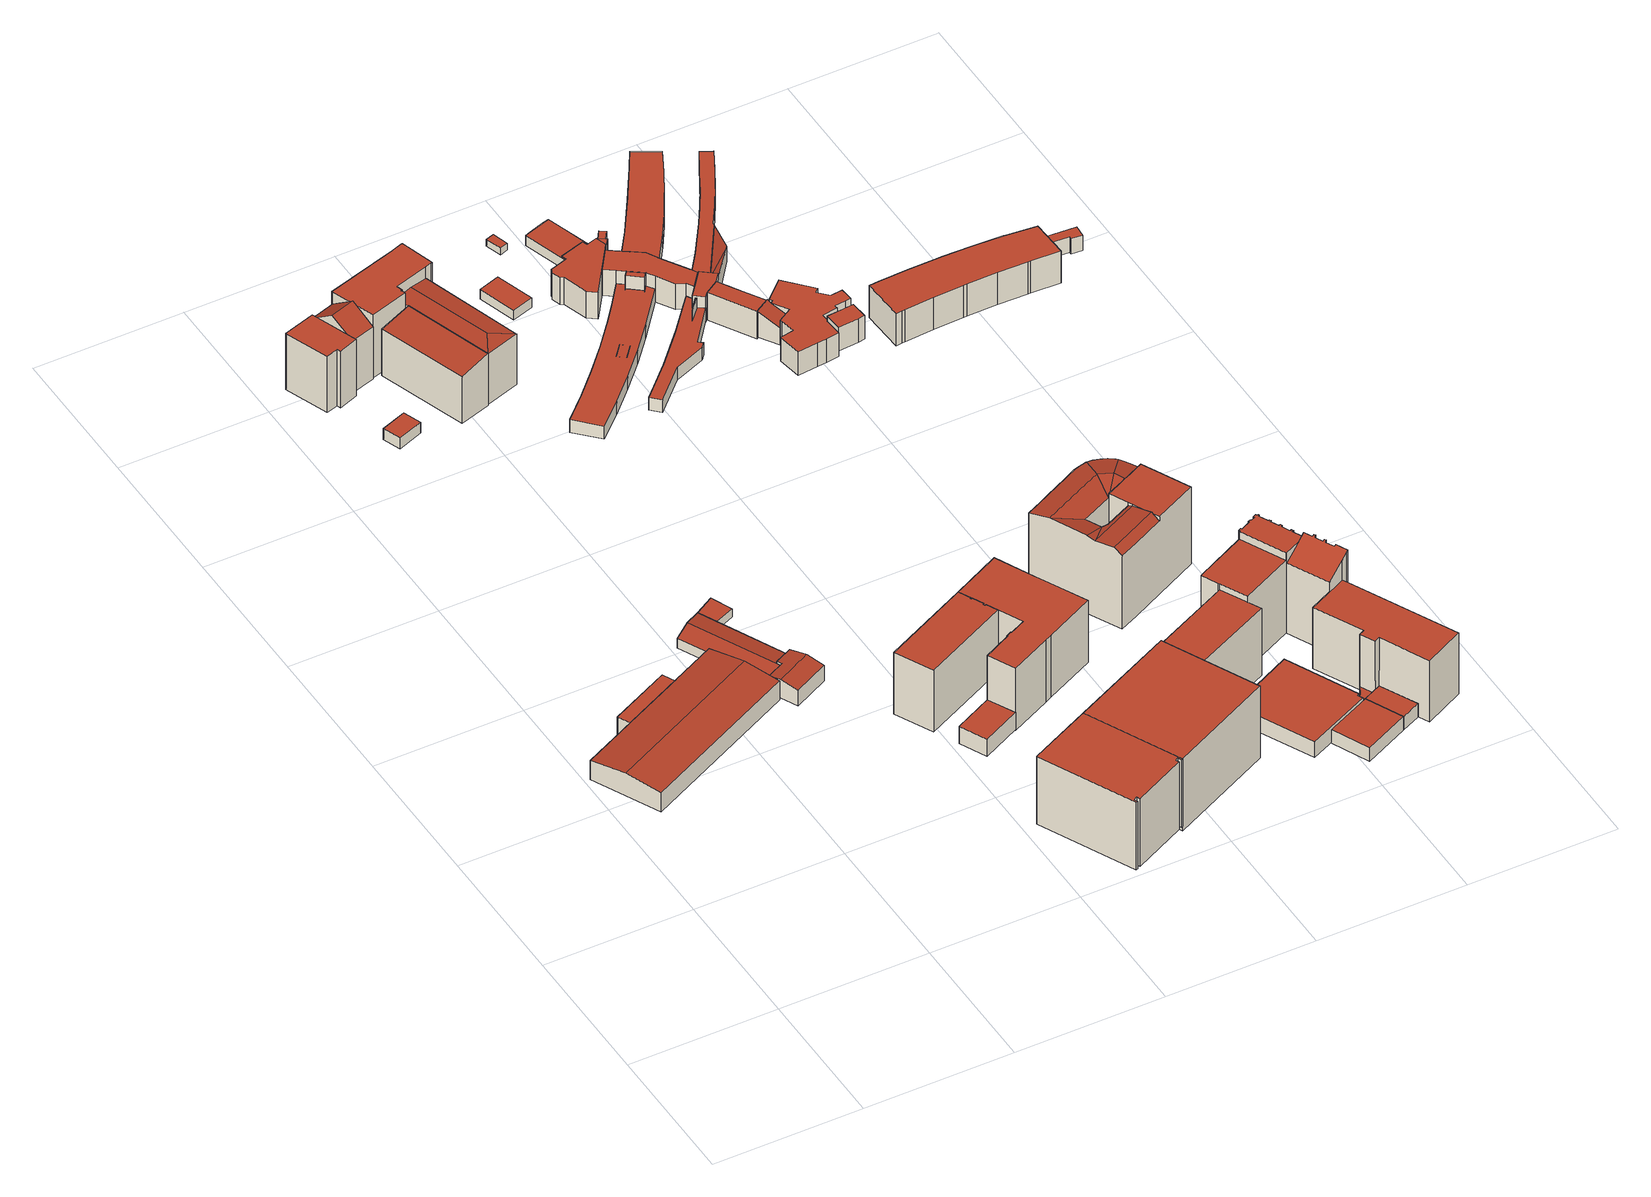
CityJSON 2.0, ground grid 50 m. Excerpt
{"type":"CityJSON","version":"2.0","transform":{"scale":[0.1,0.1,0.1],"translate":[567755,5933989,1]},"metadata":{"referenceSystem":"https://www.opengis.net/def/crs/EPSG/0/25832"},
"CityObjects":{
"building1":{"type":"Building","attributes":{"Gemeindeschluessel":"02000000","Geometrietyp2DReferenz":"3000","function":"31001_2090","roofType":"3100","measuredHeight":8.74,"storeysAboveGround":1},"geometry":[{"type":"MultiSurface","lod":"2","boundaries":[[[0,1,2,3]],[[4,3,2,5]],[[0,6,7,1]],[[8,9,10,4,5,11,12,13]],[[14,15,7,6,16,17,18]],[[19,14,18,20]],[[19,20,8,13]],[[13,12,15,14,19]],[[7,15,12,11]],[[4,10,16,6,0,3]],[[11,5,2,1,7]],[[9,8,20,18,17]],[[17,16,10,9]]],"semantics":{"surfaces":[{"type":"RoofSurface"},{"type":"WallSurface"},{"type":"GroundSurface"}],"values":[0,1,1,2,0,0,1,1,1,1,1,1,1]}}]},
"building2":{"type":"Building","attributes":{"Gemeindeschluessel":"02000000","Geometrietyp2DReferenz":"3000","function":"31001_1120","roofType":"1000","measuredHeight":21.66,"storeysAboveGround":5},"geometry":[{"type":"MultiSurface","lod":"2","boundaries":[[[21,22,23,24,25,26]],[[27,28,29,30,31,32]],[[31,22,21,32]],[[27,26,25,28]],[[28,25,24,29]],[[29,24,23,30]],[[30,23,22,31]],[[27,32,21,26]]],"semantics":{"surfaces":[{"type":"RoofSurface"},{"type":"GroundSurface"},{"type":"WallSurface"}],"values":[0,1,2,2,2,2,2,2]}}]},
"building3":{"type":"Building","attributes":{"Gemeindeschluessel":"02000000","Geometrietyp2DReferenz":"3000","function":"31001_2460","roofType":"1000","measuredHeight":4.13,"storeysAboveGround":1},"geometry":[{"type":"MultiSurface","lod":"2","boundaries":[[[33,34,35,36]],[[37,38,39,40]],[[37,36,35,38]],[[38,35,34,39]],[[39,34,33,40]],[[40,33,36,37]]],"semantics":{"surfaces":[{"type":"RoofSurface"},{"type":"GroundSurface"},{"type":"WallSurface"}],"values":[0,1,2,2,2,2]}}]},
"building4":{"type":"Building","attributes":{"Gemeindeschluessel":"02000000","Geometrietyp2DReferenz":"3000","function":"31001_2050","roofType":"3100","measuredHeight":5.03,"storeysAboveGround":1},"geometry":[{"type":"MultiSurface","lod":"2","boundaries":[[[41,42,43,44]],[[45,46,47,48]],[[49,50,41,44,51,45,48]],[[52,51,44,43,53]],[[46,45,51,52]],[[42,41,50,54]],[[54,50,49,55]],[[49,48,47,55]],[[46,52,53,55,47]],[[54,55,53,43,42]]],"semantics":{"surfaces":[{"type":"WallSurface"},{"type":"GroundSurface"},{"type":"RoofSurface"}],"values":[0,0,1,0,0,0,0,0,2,2]}}]},
"building5":{"type":"Building","attributes":{"Gemeindeschluessel":"02000000","Geometrietyp2DReferenz":"3000","function":"31001_2050","roofType":"3100","measuredHeight":7.15,"storeysAboveGround":2},"geometry":[{"type":"MultiSurface","lod":"2","boundaries":[[[56,57,58,59,60,61,62,63]],[[64,65,57,56]],[[66,63,62,67]],[[67,62,61,68]],[[68,61,60,69]],[[69,60,59,70]],[[70,59,58,71]],[[72,65,64,73]],[[73,64,56,63,66]],[[71,58,57,65,72]],[[71,72,73,66,67,68,69,70]]],"semantics":{"surfaces":[{"type":"RoofSurface"},{"type":"WallSurface"},{"type":"GroundSurface"}],"values":[0,0,1,1,1,1,1,1,1,1,2]}}]},
"building6":{"type":"Building","attributes":{"Gemeindeschluessel":"02000000","Geometrietyp2DReferenz":"3000","function":"31001_2010","roofType":"3100","measuredHeight":25.42,"storeysAboveGround":5},"geometry":[{"type":"MultiSurface","lod":"2","boundaries":[[[74,75,76,77]],[[78,79,75,74]],[[80,77,76,81]],[[82,79,78,83]],[[83,78,74,77,80]],[[81,76,75,79,82]],[[81,82,83,80]]],"semantics":{"surfaces":[{"type":"RoofSurface"},{"type":"WallSurface"},{"type":"GroundSurface"}],"values":[0,0,1,1,1,1,2]}}]},
"building7":{"type":"Building","attributes":{"Gemeindeschluessel":"02000000","Geometrietyp2DReferenz":"3000","function":"31001_2460","roofType":"1000","measuredHeight":3.08,"storeysAboveGround":1},"geometry":[{"type":"MultiSurface","lod":"2","boundaries":[[[84,52,85,86]],[[87,46,52,84]],[[88,89,46,87]],[[89,88,86,85]],[[86,88,87,84]],[[89,85,52,46]]],"semantics":{"surfaces":[{"type":"WallSurface"},{"type":"GroundSurface"},{"type":"RoofSurface"}],"values":[0,0,0,0,1,2]}}]},
"building8":{"type":"Building","attributes":{"Gemeindeschluessel":"02000000","Geometrietyp2DReferenz":"3000","function":"31001_2461","roofType":"2100","measuredHeight":19.94},"geometry":[{"type":"MultiSurface","lod":"2","boundaries":[[[90,91,92,93]],[[90,94,95,91]],[[95,94,96,97]],[[92,97,96,93]],[[90,93,96,94]],[[91,95,97,92]]],"semantics":{"surfaces":[{"type":"WallSurface"},{"type":"GroundSurface"},{"type":"RoofSurface"}],"values":[0,0,0,0,1,2]}}]},
"building9":{"type":"Building","attributes":{"Gemeindeschluessel":"02000000","Geometrietyp2DReferenz":"3000","function":"31001_2010","roofType":"1000","measuredHeight":25.82,"storeysAboveGround":7},"geometry":[{"type":"MultiSurface","lod":"2","boundaries":[[[98,99,100,101,102,103,104,105,106,107,108,109]],[[110,111,112,113,114,115,116,117,118,119,120,121]],[[110,109,108,111]],[[111,108,107,112]],[[112,107,106,113]],[[113,106,105,114]],[[114,105,104,115]],[[115,104,103,116]],[[116,103,102,117]],[[117,102,101,118]],[[118,101,100,119]],[[119,100,99,120]],[[120,99,98,121]],[[110,121,98,109]]],"semantics":{"surfaces":[{"type":"RoofSurface"},{"type":"GroundSurface"},{"type":"WallSurface"}],"values":[0,1,2,2,2,2,2,2,2,2,2,2,2,2]}}]},
"building10":{"type":"Building","attributes":{"Gemeindeschluessel":"02000000","Geometrietyp2DReferenz":"3000","function":"31001_2010","roofType":"1000","measuredHeight":24.13,"storeysAboveGround":7},"geometry":[{"type":"MultiSurface","lod":"2","boundaries":[[[122,123,124,125]],[[126,127,128,129]],[[129,128,130,131]],[[131,130,132,133]],[[133,132,134,135]],[[135,134,136,137]],[[138,139,140,141]],[[142,143,144,145]],[[140,139,136,134,132,130,128,127,144,143,124,123]],[[138,141,122,125,142,145,126,129,131,133,135,137]],[[122,141,140,123]],[[138,137,136,139]],[[126,145,144,127]],[[142,125,124,143]]],"semantics":{"surfaces":[{"type":"WallSurface"},{"type":"RoofSurface"},{"type":"GroundSurface"}],"values":[0,0,0,0,0,0,0,0,1,2,0,0,0,0]}}]},
"building11":{"type":"Building","attributes":{"Gemeindeschluessel":"02000000","Geometrietyp2DReferenz":"3000","function":"31001_2050","roofType":"1000","measuredHeight":6.55,"storeysAboveGround":2},"geometry":[{"type":"MultiSurface","lod":"2","boundaries":[[[146,147,148,149]],[[150,151,152,153]],[[150,149,148,151]],[[151,148,147,152]],[[152,147,146,153]],[[153,146,149,150]]],"semantics":{"surfaces":[{"type":"RoofSurface"},{"type":"GroundSurface"},{"type":"WallSurface"}],"values":[0,1,2,2,2,2]}}]},
"building12":{"type":"Building","attributes":{"Gemeindeschluessel":"02000000","Geometrietyp2DReferenz":"3000","function":"31001_1120","roofType":"3200","measuredHeight":19.93,"storeysAboveGround":6},"geometry":[{"type":"MultiSurface","lod":"2","boundaries":[[[154,155,156,157,158,159,160,161]],[[162,163,164,159,158]],[[165,157,156,166]],[[166,156,155,167]],[[167,155,154,168]],[[168,154,161,169]],[[170,163,162,171]],[[165,166,167,168,169,172,170,171]],[[173,172,169,161,160]],[[164,163,170,172,173]],[[165,171,162,158,157]],[[164,173,160,159]]],"semantics":{"surfaces":[{"type":"RoofSurface"},{"type":"WallSurface"},{"type":"GroundSurface"}],"values":[0,0,1,1,1,1,1,2,1,1,1,0]}}]},
"building13":{"type":"Building","attributes":{"Gemeindeschluessel":"02000000","Geometrietyp2DReferenz":"3000","function":"31001_2010","roofType":"1000","measuredHeight":23.69,"storeysAboveGround":8},"geometry":[{"type":"MultiSurface","lod":"2","boundaries":[[[174,175,176,177]],[[177,176,178,179]],[[179,178,180,181]],[[181,180,182,183]],[[183,182,184,185]],[[185,184,186,187]],[[187,186,188,189]],[[189,188,190,191]],[[192,193,194,195]],[[196,197,195,194]],[[191,190,193,192]],[[175,174,197,196]],[[197,174,177,179,181,183,185,187,189,191,192,195]],[[175,196,194,193,190,188,186,184,182,180,178,176]]],"semantics":{"surfaces":[{"type":"WallSurface"},{"type":"GroundSurface"},{"type":"RoofSurface"}],"values":[0,0,0,0,0,0,0,0,0,0,0,0,1,2]}}]},
"building14":{"type":"Building","attributes":{"Gemeindeschluessel":"02000000","Geometrietyp2DReferenz":"3000","function":"31001_2010","roofType":"1000","measuredHeight":27.53,"storeysAboveGround":7},"geometry":[{"type":"MultiSurface","lod":"2","boundaries":[[[198,199,200,201]],[[199,198,202,203]],[[201,200,204,205]],[[203,202,205,204]],[[205,202,198,201]],[[203,204,200,199]]],"semantics":{"surfaces":[{"type":"WallSurface"},{"type":"GroundSurface"},{"type":"RoofSurface"}],"values":[0,0,0,0,1,2]}}]},
"building15":{"type":"Building","attributes":{"Gemeindeschluessel":"02000000","Geometrietyp2DReferenz":"3000","function":"31001_2010","roofType":"1000","measuredHeight":23.7,"storeysAboveGround":8},"geometry":[{"type":"MultiSurface","lod":"2","boundaries":[[[206,207,208,209]],[[209,208,210,211]],[[211,210,212,213]],[[213,212,214,215]],[[215,214,216,217]],[[218,219,220,221]],[[221,220,207,206]],[[222,196,223,224]],[[224,223,225,226]],[[227,188,186,228]],[[228,186,184,229]],[[229,184,182,230]],[[230,182,180,231]],[[231,180,178,232]],[[232,178,176,233]],[[233,176,175,234]],[[234,175,196,222]],[[235,236,237,238]],[[239,240,241,242]],[[241,240,225,223,196,175,176,178,180,182,184,186,188,237,236,216,214,212,210,208,207,220,219]],[[218,221,206,209,211,213,215,217,235,238,227,228,229,230,231,232,233,234,222,224,226,239,242]],[[235,217,216,236]],[[227,238,237,188]],[[239,226,225,240]],[[218,242,241,219]]],"semantics":{"surfaces":[{"type":"WallSurface"},{"type":"RoofSurface"},{"type":"GroundSurface"}],"values":[0,0,0,0,0,0,0,0,0,0,0,0,0,0,0,0,0,0,0,1,2,0,0,0,0]}}]},
"building16":{"type":"Building","attributes":{"Gemeindeschluessel":"02000000","Geometrietyp2DReferenz":"3000","function":"31001_2410","roofType":"1000","measuredHeight":3.62,"storeysAboveGround":1},"geometry":[{"type":"MultiSurface","lod":"2","boundaries":[[[243,244,245,246]],[[247,248,249,250]],[[247,246,245,248]],[[248,245,244,249]],[[249,244,243,250]],[[250,243,246,247]]],"semantics":{"surfaces":[{"type":"RoofSurface"},{"type":"GroundSurface"},{"type":"WallSurface"}],"values":[0,1,2,2,2,2]}}]},
"building17":{"type":"Building","attributes":{"Gemeindeschluessel":"02000000","Geometrietyp2DReferenz":"3000","function":"51009_1610","roofType":"1000","measuredHeight":4.92},"geometry":[{"type":"MultiSurface","lod":"2","boundaries":[[[251,252,253,254]],[[254,253,255,256]],[[256,255,257,258]],[[258,257,259,260]],[[260,259,261,262]],[[263,264,265,266]],[[266,265,267,268]],[[269,270,271,272]],[[272,271,273,274]],[[274,273,275,276]],[[276,275,277,278]],[[278,277,279,280]],[[280,279,252,251]],[[281,267,265,264,282,261,259,257,255,253,252,279,277,275,273,271,270]],[[283,263,266,268,284,269,272,274,276,278,280,251,254,256,258,260,262]],[[269,284,281,270]],[[284,268,267,281]],[[263,283,282,264]],[[283,262,261,282]]],"semantics":{"surfaces":[{"type":"WallSurface"},{"type":"RoofSurface"},{"type":"GroundSurface"}],"values":[0,0,0,0,0,0,0,0,0,0,0,0,0,1,2,0,0,0,0]}}]},
"building18":{"type":"Building","attributes":{"Gemeindeschluessel":"02000000","Geometrietyp2DReferenz":"3000","function":"31001_2420","roofType":"1000","measuredHeight":4.79,"storeysAboveGround":1},"geometry":[{"type":"MultiSurface","lod":"2","boundaries":[[[285,286,287,288]],[[289,290,291,292]],[[289,288,287,290]],[[290,287,286,291]],[[291,286,285,292]],[[292,285,288,289]]],"semantics":{"surfaces":[{"type":"RoofSurface"},{"type":"GroundSurface"},{"type":"WallSurface"}],"values":[0,1,2,2,2,2]}}]},
"building19":{"type":"Building","attributes":{"Gemeindeschluessel":"02000000","Geometrietyp2DReferenz":"3000","function":"31001_2600","roofType":"1000","measuredHeight":2.61,"storeysAboveGround":1},"geometry":[{"type":"MultiSurface","lod":"2","boundaries":[[[293,294,295,296]],[[297,298,299,300]],[[297,296,295,298]],[[298,295,294,299]],[[299,294,293,300]],[[300,293,296,297]]],"semantics":{"surfaces":[{"type":"RoofSurface"},{"type":"GroundSurface"},{"type":"WallSurface"}],"values":[0,1,2,2,2,2]}}]},
"building20":{"type":"Building","attributes":{"Gemeindeschluessel":"02000000","Geometrietyp2DReferenz":"3000","function":"51009_1610","roofType":"1000","measuredHeight":8.71},"geometry":[{"type":"MultiSurface","lod":"2","boundaries":[[[301,302,303]],[[304,305,306,307]],[[308,309,310,311]],[[311,310,312,313]],[[314,303,302,315]],[[315,302,301,316]],[[316,301,303,314]],[[317,318,319,320]],[[320,319,321,322]],[[323,324,325,326]],[[324,327,328,329,330,312,310,309,331,332,333,334,321,319,318,335,306,305,336,325],[315,316,314]],[[337,308,311,313,338,339,340,341,323,326,342,304,307,343,317,320,322,344,345,346]],[[323,341,340,339,329,328,327,324]],[[334,333,332,346,345,344,322,321]],[[308,337,346,332,331,309]],[[339,338,313,312,330,329]],[[306,335,318,317,343,307]],[[325,336,305,304,342,326]]],"semantics":{"surfaces":[{"type":"RoofSurface"},{"type":"WallSurface"},{"type":"GroundSurface"}],"values":[0,1,1,1,1,1,1,1,1,1,0,2,1,1,1,1,1,1]}}]},
"building21":{"type":"Building","attributes":{"Gemeindeschluessel":"02000000","Geometrietyp2DReferenz":"3000","function":"31001_3091","roofType":"1000","measuredHeight":10.18,"storeysAboveGround":1},"geometry":[{"type":"MultiSurface","lod":"2","boundaries":[[[347,348,349,350,351,352,353,354,355,356,357,358,359,360]],[[361,362,363,364,365,366,367,368,369,370,371,372,373,374]],[[365,356,355,366]],[[366,355,354,367]],[[367,354,353,368]],[[368,353,352,369]],[[369,352,351,370]],[[370,351,350,371]],[[371,350,349,372]],[[372,349,348,373]],[[373,348,347,374]],[[361,360,359,362]],[[362,359,358,363]],[[363,358,357,364]],[[364,357,356,365]],[[361,374,347,360]]],"semantics":{"surfaces":[{"type":"RoofSurface"},{"type":"GroundSurface"},{"type":"WallSurface"}],"values":[0,1,2,2,2,2,2,2,2,2,2,2,2,2,2,2]}}]},
"building22":{"type":"Building","attributes":{"Gemeindeschluessel":"02000000","Geometrietyp2DReferenz":"3000","function":"31001_2310","roofType":"1000","measuredHeight":25.66,"storeysAboveGround":8},"geometry":[{"type":"MultiSurface","lod":"2","boundaries":[[[375,376,377,378]],[[379,380,381,382]],[[382,381,377,376]],[[380,379,375,378]],[[379,382,376,375]],[[381,380,378,377]]],"semantics":{"surfaces":[{"type":"RoofSurface"},{"type":"GroundSurface"},{"type":"WallSurface"}],"values":[0,1,2,2,2,2]}}]},
"building23":{"type":"Building","attributes":{"Gemeindeschluessel":"02000000","Geometrietyp2DReferenz":"3000","function":"51009_1610","roofType":"1000","measuredHeight":3.96},"geometry":[{"type":"MultiSurface","lod":"2","boundaries":[[[383,384,385,386]],[[386,385,387,388]],[[388,387,389,390]],[[391,392,393,394]],[[395,396,397,398]],[[399,400,401,402]],[[397,396,393,392,401,400,389,387,385,384]],[[391,394,395,398,383,386,388,390,399,402]],[[383,398,397,384]],[[395,394,393,396]],[[391,402,401,392]],[[399,390,389,400]]],"semantics":{"surfaces":[{"type":"WallSurface"},{"type":"RoofSurface"},{"type":"GroundSurface"}],"values":[0,0,0,0,0,0,1,2,0,0,0,0]}}]},
"building24":{"type":"Building","attributes":{"Gemeindeschluessel":"02000000","Geometrietyp2DReferenz":"3000","function":"31001_2420","roofType":"1000","measuredHeight":9.74,"storeysAboveGround":2},"geometry":[{"type":"MultiSurface","lod":"2","boundaries":[[[403,404,405,406,407,408]],[[409,410,411,412,413,414]],[[414,413,404,403]],[[413,412,405,404]],[[412,411,406,405]],[[411,410,407,406]],[[410,409,408,407]],[[409,414,403,408]]],"semantics":{"surfaces":[{"type":"GroundSurface"},{"type":"RoofSurface"},{"type":"WallSurface"}],"values":[0,1,2,2,2,2,2,2]}}]},
"building25":{"type":"Building","attributes":{"Gemeindeschluessel":"02000000","Geometrietyp2DReferenz":"3000","function":"31001_2460","roofType":"1000","measuredHeight":5.96,"storeysAboveGround":3},"geometry":[{"type":"MultiSurface","lod":"2","boundaries":[[[415,416,417,418]],[[418,417,419,420]],[[421,422,423,424]],[[424,423,425,426]],[[427,428,422,421]],[[420,419,428,427]],[[416,415,429,430]],[[430,429,426,425]],[[426,429,415,418,420,427,421,424]],[[430,425,423,422,428,419,417,416]]],"semantics":{"surfaces":[{"type":"WallSurface"},{"type":"GroundSurface"},{"type":"RoofSurface"}],"values":[0,0,0,0,0,0,0,0,1,2]}}]},
"building26":{"type":"Building","attributes":{"Gemeindeschluessel":"02000000","Geometrietyp2DReferenz":"3000","function":"51009_1610","roofType":"1000","measuredHeight":9.91},"geometry":[{"type":"MultiSurface","lod":"2","boundaries":[[[269,431,432,284]],[[284,432,433,263]],[[263,433,434,283]],[[283,434,435,436]],[[437,438,439,440]],[[440,439,441,442]],[[443,444,445,446]],[[447,448,449,450]],[[447,450,451,269,284,263,283,436,437,440,442,452,443,446,453]],[[454,449,448,455,445,444,456,441,439,438,435,434,433,432,431]],[[455,448,447,453]],[[449,454,451,450]],[[454,431,269,451]],[[445,455,453,446]],[[456,444,443,452]],[[441,456,452,442]],[[435,438,437,436]]],"semantics":{"surfaces":[{"type":"WallSurface"},{"type":"GroundSurface"},{"type":"RoofSurface"}],"values":[0,0,0,0,0,0,0,0,1,2,0,0,0,0,0,0,0]}}]},
"building27":{"type":"Building","attributes":{"Gemeindeschluessel":"02000000","Geometrietyp2DReferenz":"3000","function":"31001_2140","roofType":"1000","measuredHeight":8.66,"storeysAboveGround":1},"geometry":[{"type":"MultiSurface","lod":"2","boundaries":[[[457,373,372,458,459]],[[460,461,462,463,464]],[[464,463,373,457]],[[463,462,372,373]],[[462,461,458,372]],[[461,460,459,458]],[[460,464,457,459]]],"semantics":{"surfaces":[{"type":"GroundSurface"},{"type":"RoofSurface"},{"type":"WallSurface"}],"values":[0,1,2,2,2,2,2]}}]},
"building28":{"type":"Building","attributes":{"name":"B+R","Gemeindeschluessel":"02000000","Geometrietyp2DReferenz":"3000","function":"51009_1610","roofType":"1000","measuredHeight":3},"geometry":[{"type":"MultiSurface","lod":"2","boundaries":[[[465,466,467,468]],[[469,470,471,472]],[[472,471,466,465]],[[471,470,467,466]],[[470,469,468,467]],[[469,472,465,468]]],"semantics":{"surfaces":[{"type":"GroundSurface"},{"type":"RoofSurface"},{"type":"WallSurface"}],"values":[0,1,2,2,2,2]}}]},
"building29":{"type":"Building","attributes":{"Gemeindeschluessel":"02000000","Geometrietyp2DReferenz":"3000","function":"31001_2010","roofType":"3100","measuredHeight":30.02,"storeysAboveGround":7},"geometry":[{"type":"MultiSurface","lod":"2","boundaries":[[[473,474,475]],[[476,477,478,479]],[[480,481,482,477,476]],[[477,483,484,485,486,487,488,478]],[[482,489,490,491,492,483,477]],[[493,494,474,495]],[[496,497,498,499]],[[500,501,502,503]],[[503,502,504,505]],[[480,506,481]],[[489,507,490]],[[508,487,486,509]],[[509,486,485,510]],[[510,485,484,511]],[[512,513,514]],[[515,516,517]],[[517,516,518,498]],[[519,492,491,520]],[[521,522,523,524,525,526,527,528,529,473,475,530,531,532,533,534]],[[493,535,536,537,476,479,538,494]],[[533,539,540,541,542,501,500,543,544,545,546,534]],[[547,548,527,526,525,524,523,522,521,534,546,545,544,543,500,503,505,549,508,509,510,511,550,519,520,551,552,553],[554,555,537,536,535,493,495,496,499]],[[532,556,557,478,488,504,502,501,542,541,540,539,533]],[[531,494,538,479,478,557,556,532]],[[497,496,495,474]],[[527,548,547,553,558,513,512,559,528]],[[555,554,499,498,518,560,506,480,476,537]],[[490,507,561,558,553,552,551,520,491]],[[483,492,519,550,511,484]],[[562,489,482,481]],[[563,514,564,515]],[[488,487,508,549,505,504]],[[560,518,516,515,564,514,513,558,561,507,489,562,481,506]],[[528,559,512,514,563,565,529]],[[529,565,563,515,517,566,473]],[[566,517,498,497,474,473]],[[530,475,474,494,531]]],"semantics":{"surfaces":[{"type":"RoofSurface"},{"type":"WallSurface"},{"type":"GroundSurface"}],"values":[0,0,0,0,0,1,1,1,1,1,1,1,1,1,1,1,1,1,1,1,1,2,0,0,1,1,1,1,1,1,1,1,0,0,0,0,0]}}]},
"building30":{"type":"Building","attributes":{"Gemeindeschluessel":"02000000","Geometrietyp2DReferenz":"3000","function":"51009_1610","roofType":"1000","measuredHeight":5.19},"geometry":[{"type":"MultiSurface","lod":"2","boundaries":[[[420,567,568,569]],[[569,568,570,571]],[[571,570,572,573]],[[573,572,574,575]],[[567,420,575,574]],[[575,420,569,571,573]],[[567,574,572,570,568]]],"semantics":{"surfaces":[{"type":"WallSurface"},{"type":"GroundSurface"},{"type":"RoofSurface"}],"values":[0,0,0,0,0,1,2]}}]},
"building31":{"type":"Building","attributes":{"Gemeindeschluessel":"02000000","Geometrietyp2DReferenz":"3000","function":"31001_2420","roofType":"1000","measuredHeight":9.85,"storeysAboveGround":2},"geometry":[{"type":"MultiSurface","lod":"2","boundaries":[[[576,577,578,579,580,581,582,583]],[[584,585,586,587,588,589,590,591]],[[584,583,582,585]],[[585,582,581,586]],[[586,581,580,587]],[[587,580,579,588]],[[588,579,578,589]],[[589,578,577,590]],[[590,577,576,591]],[[591,576,583,584]]],"semantics":{"surfaces":[{"type":"RoofSurface"},{"type":"GroundSurface"},{"type":"WallSurface"}],"values":[0,1,2,2,2,2,2,2,2,2]}}]},
"building32":{"type":"Building","attributes":{"Gemeindeschluessel":"02000000","Geometrietyp2DReferenz":"3000","function":"51009_1610","roofType":"1000","measuredHeight":10.46},"geometry":[{"type":"MultiSurface","lod":"2","boundaries":[[[592,593,594,595,578,577]],[[596,597,598,599,600,601]],[[596,577,578,597]],[[597,578,595,598]],[[598,595,594,599]],[[599,594,593,600]],[[600,593,592,601]],[[601,592,577,596]]],"semantics":{"surfaces":[{"type":"RoofSurface"},{"type":"GroundSurface"},{"type":"WallSurface"}],"values":[0,1,2,2,2,2,2,2]}}]},
"building33":{"type":"Building","attributes":{"Gemeindeschluessel":"02000000","Geometrietyp2DReferenz":"3000","function":"31001_2070","roofType":"1000","measuredHeight":5.02,"storeysAboveGround":1},"geometry":[{"type":"MultiSurface","lod":"2","boundaries":[[[573,575,420,569,602,603,571]],[[604,605,606,607,608,609,610]],[[610,609,575,573]],[[609,608,420,575]],[[608,607,569,420]],[[607,606,602,569]],[[606,605,603,602]],[[605,604,571,603]],[[604,610,573,571]]],"semantics":{"surfaces":[{"type":"GroundSurface"},{"type":"RoofSurface"},{"type":"WallSurface"}],"values":[0,1,2,2,2,2,2,2,2]}}]},
"building34":{"type":"Building","attributes":{"Gemeindeschluessel":"02000000","Geometrietyp2DReferenz":"3000","function":"51009_1610","roofType":"2100","measuredHeight":9.99},"geometry":[{"type":"MultiSurface","lod":"2","boundaries":[[[611,612,613,614,615]],[[616,617,618,619,620]],[[616,615,614,617]],[[617,614,613,618]],[[618,613,612,619]],[[619,612,611,620]],[[620,611,615,616]]],"semantics":{"surfaces":[{"type":"RoofSurface"},{"type":"GroundSurface"},{"type":"WallSurface"}],"values":[0,1,2,2,2,2,2]}}]},
"building35":{"type":"Building","attributes":{"Gemeindeschluessel":"02000000","Geometrietyp2DReferenz":"3000","function":"31001_2010","roofType":"1000","measuredHeight":32.78,"storeysAboveGround":10},"geometry":[{"type":"MultiSurface","lod":"2","boundaries":[[[621,622,623,624,625,626]],[[627,628,629,630,631,632,633,634,635,636,637,638,639,640,641,642,643,644,645,646,647,648,649,650,651,652,653,654,655,656,657,658,659,660,661,662]],[[663,664,665,666,667,668,669,670,671,672,673,674,675,676,677,630,678]],[[679,623,622,680]],[[680,622,621,681]],[[681,621,626,682]],[[683,661,660,684]],[[684,660,659,685]],[[685,659,658,686]],[[686,658,657,687]],[[687,657,656,688]],[[688,656,655,689]],[[689,655,654,690]],[[690,654,653,691]],[[691,653,652,692]],[[692,652,651,693]],[[693,651,650,694]],[[694,650,649,695]],[[695,649,648,696]],[[696,648,647,697]],[[697,647,646,698]],[[698,646,645,699]],[[699,645,644,700]],[[700,644,643,701]],[[701,643,642,702]],[[702,642,641,703]],[[703,641,640,704]],[[704,640,639,705]],[[705,639,638,706]],[[706,638,637,707]],[[707,637,636,708]],[[708,636,635,709]],[[709,635,634,710]],[[710,634,633,711]],[[711,633,632,712]],[[712,632,631,713]],[[630,629,678]],[[624,627,662,625]],[[630,677,631]],[[714,676,675,715]],[[715,675,674,716]],[[716,674,673,717]],[[717,673,672,718]],[[718,672,671,719]],[[719,671,670,720]],[[720,670,669,721]],[[721,669,668,722]],[[722,668,667,723]],[[723,667,666,724]],[[724,666,665,725]],[[725,665,664,726]],[[726,664,663,727]],[[728,679,680,681,682,683,684,685,686,687,688,689,690,691,692,693,694,695,696,697,698,699,700,701,702,703,704,705,706,707,708,709,710,711,712,713,714,715,716,717,718,719,720,721,722,723,724,725,726,727]],[[728,727,663,678,629,628]],[[714,713,631,677,676]],[[679,728,628,627,624,623]],[[683,682,626,625,662,661]]],"semantics":{"surfaces":[{"type":"RoofSurface"},{"type":"WallSurface"},{"type":"GroundSurface"}],"values":[0,0,0,1,1,1,1,1,1,1,1,1,1,1,1,1,1,1,1,1,1,1,1,1,1,1,1,1,1,1,1,1,1,1,1,1,1,1,1,1,1,1,1,1,1,1,1,1,1,1,1,1,2,1,1,1,1]}}]},
"building36":{"type":"Building","attributes":{"Gemeindeschluessel":"02000000","Geometrietyp2DReferenz":"3000","function":"31001_3091","roofType":"1000","measuredHeight":9,"storeysAboveGround":1},"geometry":[{"type":"MultiSurface","lod":"2","boundaries":[[[729,730,731,732,733,734,735,736,737,738,739,740,741,742,743,744,745,746,747,748,749,750,751,752]],[[753,754,755,756,757,758,759,760,761,762,763,764,765,766,767,768,769,770,771,772,773,774,775,776]],[[776,775,730,729]],[[775,774,731,730]],[[774,773,732,731]],[[773,772,733,732]],[[772,771,734,733]],[[771,770,735,734]],[[770,769,736,735]],[[769,768,737,736]],[[768,767,738,737]],[[767,766,739,738]],[[766,765,740,739]],[[765,764,741,740]],[[764,763,742,741]],[[763,762,743,742]],[[762,761,744,743]],[[761,760,745,744]],[[760,759,746,745]],[[759,758,747,746]],[[758,757,748,747]],[[757,756,749,748]],[[756,755,750,749]],[[755,754,751,750]],[[754,753,752,751]],[[753,776,729,752]]],"semantics":{"surfaces":[{"type":"GroundSurface"},{"type":"RoofSurface"},{"type":"WallSurface"}],"values":[0,1,2,2,2,2,2,2,2,2,2,2,2,2,2,2,2,2,2,2,2,2,2,2,2,2]}}]},
"building37":{"type":"Building","attributes":{"Gemeindeschluessel":"02000000","Geometrietyp2DReferenz":"3000","function":"51009_1610","roofType":"1000","measuredHeight":5.01},"geometry":[{"type":"MultiSurface","lod":"2","boundaries":[[[777,778,779,780]],[[780,779,781,782]],[[782,781,783,784]],[[784,783,785,786]],[[786,785,787,788]],[[788,787,789,790]],[[790,789,791,792]],[[792,791,793,794]],[[452,795,796,797]],[[797,796,798,799]],[[799,798,800,442]],[[800,798,796,795,801,793,791,789,787,785,783,781,779,778,802]],[[443,452,797,799,442,440,777,780,782,784,786,788,790,792,794]],[[440,442,800,802]],[[452,443,801,795]],[[443,794,793,801]],[[777,440,802,778]]],"semantics":{"surfaces":[{"type":"WallSurface"},{"type":"RoofSurface"},{"type":"GroundSurface"}],"values":[0,0,0,0,0,0,0,0,0,0,0,1,2,0,0,0,0]}}]},
"building38":{"type":"Building","attributes":{"Gemeindeschluessel":"02000000","Geometrietyp2DReferenz":"3000","function":"51009_1610","roofType":"1000","measuredHeight":9},"geometry":[{"type":"MultiSurface","lod":"2","boundaries":[[[803,804,805,806,807,808,809]],[[810,811,812,813,814,815,816]],[[816,815,804,803]],[[815,814,805,804]],[[814,813,806,805]],[[813,812,807,806]],[[812,811,808,807]],[[811,810,809,808]],[[810,816,803,809]]],"semantics":{"surfaces":[{"type":"GroundSurface"},{"type":"RoofSurface"},{"type":"WallSurface"}],"values":[0,1,2,2,2,2,2,2,2]}}]},
"building39":{"type":"Building","attributes":{"Gemeindeschluessel":"02000000","Geometrietyp2DReferenz":"3000","function":"31001_2070","roofType":"1000","measuredHeight":23.42,"storeysAboveGround":7},"geometry":[{"type":"MultiSurface","lod":"2","boundaries":[[[817,818,819,820,821,822,823,824,825]],[[826,827,828,829]],[[829,828,830,831]],[[832,825,824,833]],[[833,824,823,834]],[[834,823,822,835]],[[835,822,821,836]],[[837,818,817,838]],[[838,817,825,832]],[[839,840,841,842]],[[819,843,844,820]],[[845,846,847,848]],[[841,840,844,843,849,847,846,830,828,827]],[[850,837,838,832,833,834,835,836,839,842,826,829,831,845,848]],[[845,831,830,846]],[[850,848,847,849]],[[837,850,849,843,819,818]],[[839,836,821,820,844,840]],[[826,842,841,827]]],"semantics":{"surfaces":[{"type":"RoofSurface"},{"type":"WallSurface"},{"type":"GroundSurface"}],"values":[0,1,1,1,1,1,1,1,1,1,1,1,0,2,1,1,1,1,1]}}]},
"building40":{"type":"Building","attributes":{"Gemeindeschluessel":"02000000","Geometrietyp2DReferenz":"3000","function":"51009_1610","roofType":"1000","measuredHeight":8.65},"geometry":[{"type":"MultiSurface","lod":"2","boundaries":[[[851,852,853,854,855]],[[852,851,856]],[[857,858,859,860]],[[860,859,861,862]],[[862,861,863,864]],[[865,866,867,868]],[[868,867,858,857]],[[869,855,854]],[[870,871,872,873]],[[874,875,876,877]],[[877,876,878,879]],[[880,881,882,883]],[[874,877,879,884,885,886,865,868,857,860,862,864,870,873,880,883]],[[878,876,875,882,881,872,871,863,861,859,858,867,866,869,854,887]],[[865,886,856,851,855,869,866]],[[886,885,853,852,856]],[[882,875,874,883]],[[872,881,880,873]],[[885,884,887,854,853]],[[878,887,884,879]],[[863,871,870,864]]],"semantics":{"surfaces":[{"type":"RoofSurface"},{"type":"WallSurface"},{"type":"GroundSurface"}],"values":[0,0,1,1,1,1,1,1,1,1,1,1,2,0,1,1,1,1,1,1,1]}}]},
"building41":{"type":"Building","attributes":{"Gemeindeschluessel":"02000000","Geometrietyp2DReferenz":"3000","function":"51009_1610","roofType":"1000","measuredHeight":12.35},"geometry":[{"type":"MultiSurface","lod":"2","boundaries":[[[888,889,890,891]],[[891,890,892,893]],[[893,892,894,895]],[[895,894,896,897]],[[897,896,898,899]],[[899,898,900,901]],[[901,900,902,903]],[[903,902,904,905]],[[905,904,906,907]],[[907,906,908,909]],[[909,908,910,911]],[[911,910,912,913]],[[913,912,914,915]],[[915,914,916,917]],[[917,916,918,919]],[[919,918,920,921]],[[922,923,924,925]],[[925,924,926,927]],[[927,926,889,888]],[[921,920,923,922]],[[921,922,925,927,888,891,893,895,897,899,901,903,905,907,909,911,913,915,917,919]],[[923,920,918,916,914,912,910,908,906,904,902,900,898,896,894,892,890,889,926,924]]],"semantics":{"surfaces":[{"type":"WallSurface"},{"type":"GroundSurface"},{"type":"RoofSurface"}],"values":[0,0,0,0,0,0,0,0,0,0,0,0,0,0,0,0,0,0,0,0,1,2]}}]},
"building42":{"type":"Building","attributes":{"Gemeindeschluessel":"02000000","Geometrietyp2DReferenz":"3000","function":"31001_2420","roofType":"1000","measuredHeight":5.83,"storeysAboveGround":1},"geometry":[{"type":"MultiSurface","lod":"2","boundaries":[[[928,929,930,931,932,933]],[[934,935,936,937,938,939]],[[934,933,932,935]],[[935,932,931,936]],[[936,931,930,937]],[[937,930,929,938]],[[938,929,928,939]],[[939,928,933,934]]],"semantics":{"surfaces":[{"type":"RoofSurface"},{"type":"GroundSurface"},{"type":"WallSurface"}],"values":[0,1,2,2,2,2,2,2]}}]}
},
"vertices":[
[196,1212,96],[399,1309,96],[377,1354,96],[174,1256,96],[174,1256,32],[377,1354,32],[196,1212,104],[399,1309,104],[116,896,32],[8,1120,32],[196,1211,32],[399,1309,32],[547,1380,32],[655,1156,32],[601,1268,119],[547,1380,104],[196,1211,104],[8,1120,104],[62,1008,119],[655,1156,104],[116,896,104],
[153,3014,306],[47,2981,306],[101,2835,306],[141,2847,306],[146,2834,306],[210,2858,306],[210,2858,90],[146,2834,90],[141,2847,90],[101,2835,90],[47,2981,90],[153,3014,90],
[210,2598,126],[295,2630,126],[273,2690,126],[188,2658,126],[188,2658,85],[273,2690,85],[295,2630,85],[210,2598,85],
[652,1207,30],[652,1207,68],[509,1500,68],[509,1500,30],[645,1507,30],[645,1507,68],[755,1279,68],[755,1279,30],[699,1252,30],[707,1234,30],[616,1569,30],[616,1569,68],[562,1534,80],[707,1234,80],[699,1252,80],
[664,1167,98],[784,1225,98],[758,1280,86],[755,1279,86],[699,1252,86],[707,1234,90],[652,1207,90],[646,1204,90],[691,1112,86],[811,1170,86],[646,1204,27],[652,1207,27],[707,1234,27],[699,1252,27],[755,1279,27],[758,1280,27],[811,1170,27],[691,1112,27],
[179,2942,348],[261,2967,348],[235,3040,293],[153,3014,293],[206,2870,293],[287,2894,293],[153,3014,94],[235,3040,94],[287,2894,94],[206,2870,94],
[616,1569,37],[681,1607,68],[681,1607,37],[645,1507,37],[711,1535,37],[711,1535,68],
[412,2593,99],[412,2593,277],[313,2890,277],[313,2890,99],[516,2625,99],[516,2625,298],[419,2921,99],[419,2921,298],
[1190,8,284],[1196,11,284],[1191,22,284],[1203,28,284],[1208,17,284],[1385,102,284],[1380,114,284],[1390,119,284],[1396,107,284],[1400,109,284],[1249,425,284],[1039,326,284],[1039,326,25],[1249,425,25],[1400,109,25],[1396,107,25],[1390,119,25],[1380,114,25],[1385,102,25],[1208,17,25],[1203,28,25],[1191,22,25],[1196,11,25],[1190,8,25],
[234,3043,97],[234,3043,339],[478,3115,339],[478,3115,97],[548,3011,97],[548,3011,339],[545,3010,339],[545,3010,97],[523,3004,339],[523,3004,97],[408,2969,339],[408,2969,97],[414,2949,339],[414,2949,97],[410,2948,339],[410,2948,97],[415,2933,97],[415,2933,339],[287,2894,339],[287,2894,97],[511,3126,97],[511,3126,339],[514,3126,339],[514,3126,97],
[1059,652,91],[1188,714,91],[1144,804,91],[1016,742,91],[1016,742,26],[1144,804,26],[1188,714,26],[1059,652,26],
[414,2949,297],[410,2948,296],[415,2933,296],[419,2921,296],[516,2627,297],[555,2701,302],[462,2986,302],[408,2969,297],[516,2625,296],[631,2661,297],[630,2661,297],[419,2921,103],[415,2933,103],[410,2948,103],[414,2949,103],[408,2969,103],[631,2661,103],[516,2625,103],[523,3004,103],[523,3004,296],
[1227,1049,24],[1227,1049,260],[1224,1047,260],[1224,1047,24],[1226,1043,260],[1226,1043,24],[1230,1045,260],[1230,1045,24],[1248,1008,260],[1248,1008,24],[1244,1006,260],[1244,1006,24],[1247,1000,260],[1247,1000,24],[1251,1001,260],[1251,1001,24],[1270,962,260],[1270,962,24],[977,823,24],[977,823,260],[916,948,260],[916,948,24],[1208,1089,260],[1208,1089,24],
[1751,277,9],[1751,277,285],[1400,109,285],[1400,109,9],[1600,592,9],[1600,592,285],[1249,425,285],[1249,425,9],
[1144,804,23],[1144,804,260],[1183,823,260],[1183,823,23],[1237,850,260],[1237,850,23],[1236,852,260],[1236,852,23],[1254,861,260],[1254,861,23],[1256,858,260],[1256,858,23],[1324,779,23],[1324,779,260],[1188,714,260],[1188,714,23],[1208,1089,23],[1372,1168,260],[1372,1168,23],[1434,1040,260],[1434,1040,23],[1251,1001,23],[1247,1000,23],[1244,1006,23],[1248,1008,23],[1230,1045,23],[1226,1043,23],[1224,1047,23],[1227,1049,23],[1303,881,23],[1303,881,260],[1307,883,260],[1307,883,23],[1516,872,23],[1516,872,260],[1348,791,260],[1348,791,23],
[755,2898,153],[827,2920,153],[787,3049,153],[715,3026,153],[715,3026,117],[787,3049,117],[827,2920,117],[755,2898,117],
[689,2453,53],[689,2453,102],[770,2529,102],[770,2529,53],[848,2608,102],[848,2608,53],[923,2690,102],[923,2690,53],[996,2775,102],[996,2775,53],[1048,2840,102],[1048,2840,53],[1122,2889,53],[1122,2889,102],[1111,2875,102],[1111,2875,53],[1156,2840,102],[1156,2840,53],[1185,2830,53],[1185,2830,102],[1084,2706,102],[1084,2706,53],[1008,2620,102],[1008,2620,53],[929,2536,102],[929,2536,53],[847,2455,102],[847,2455,53],[762,2378,102],[762,2378,53],[1168,2856,102],[1098,2906,102],[1098,2906,53],[1168,2856,53],
[966,2608,102],[1000,2649,102],[976,2669,102],[942,2628,102],[942,2628,54],[976,2669,54],[1000,2649,54],[966,2608,54],
[860,3163,145],[887,3171,145],[871,3225,145],[843,3216,145],[843,3216,119],[871,3225,119],[887,3171,119],[860,3163,119],
[1247,2697,142],[1244,2701,142],[1208,2655,142],[1042,2528,55],[1042,2528,103],[1147,2641,103],[1147,2641,55],[1178,2568,55],[1178,2568,103],[1191,2557,103],[1191,2557,55],[1177,2539,103],[1177,2539,55],[1208,2655,103],[1244,2701,103],[1247,2697,103],[1247,2759,55],[1247,2759,103],[1261,2736,103],[1261,2736,55],[1240,2710,103],[1240,2710,55],[965,2395,55],[965,2395,103],[936,2425,103],[936,2425,55],[973,2404,103],[1071,2498,103],[1072,2499,103],[1088,2505,103],[1265,2678,103],[1271,2685,103],[1250,2701,103],[1247,2704,103],[1219,2727,103],[972,2460,103],[1265,2678,55],[1088,2505,55],[1072,2499,55],[1071,2498,55],[973,2404,55],[972,2460,55],[1219,2727,55],[1247,2704,55],[1250,2701,55],[1271,2685,55],
[1115,3001,157],[1126,3016,157],[1114,3053,157],[1078,3042,157],[1072,3058,157],[990,3033,157],[995,3016,157],[934,2997,157],[935,2993,157],[930,2983,157],[940,2953,157],[949,2948,157],[975,2864,157],[1004,2844,157],[1004,2844,55],[975,2864,55],[949,2948,55],[940,2953,55],[930,2983,55],[935,2993,55],[934,2997,55],[995,3016,55],[990,3033,55],[1072,3058,55],[1078,3042,55],[1114,3053,55],[1126,3016,55],[1115,3001,55],
[1666,454,283],[1923,572,283],[1857,704,283],[1603,584,283],[1666,454,26],[1603,584,26],[1857,704,26],[1923,572,26],
[944,3165,117],[944,3165,156],[962,3171,156],[962,3171,117],[1016,3188,156],[1016,3188,117],[1036,3194,156],[1036,3194,117],[1072,3058,117],[1072,3058,156],[990,3033,156],[990,3033,117],[995,3016,117],[995,3016,156],[991,3015,156],[991,3015,117],[1082,3043,117],[1082,3043,156],[1078,3042,156],[1078,3042,117],
[1168,2856,54],[1156,2840,54],[1111,2875,54],[1122,2889,54],[1123,2891,54],[1170,2858,54],[1170,2858,151],[1123,2891,151],[1122,2889,151],[1111,2875,151],[1156,2840,151],[1168,2856,151],
[2094,307,26],[2094,307,86],[2088,301,86],[2088,301,26],[2096,283,86],[2096,283,26],[1779,393,26],[1779,393,86],[1791,398,86],[1791,398,26],[1770,442,86],[1770,442,26],[1880,184,26],[1880,184,86],[1981,544,26],[1981,544,86],
[1185,2830,152],[1168,2856,152],[1122,2889,152],[1098,2906,152],[1065,2930,152],[1065,2930,53],[1115,3001,53],[1115,3001,152],[1150,2976,152],[1150,2976,53],[1174,2959,152],[1174,2959,53],[1231,2897,53],[1231,2897,152],[1286,2808,152],[1286,2808,53],[1261,2736,53],[1261,2736,152],[1247,2759,152],[1247,2759,53],[1220,2771,53],[1211,2933,53],[1300,2784,53],[1220,2771,152],[1300,2784,152],[1211,2933,152],
[1144,3041,55],[1124,3067,55],[1150,3049,55],[1150,3049,142],[1124,3067,142],[1114,3053,142],[1126,3016,142],[1144,3041,142],
[1186,3119,72],[1144,3057,72],[1126,3069,72],[1167,3132,72],[1167,3132,102],[1126,3069,102],[1144,3057,102],[1186,3119,102],
[1630,1032,317],[1683,1088,306],[1618,1057,324],[1763,1190,306],[1818,1258,324],[1774,1278,324],[1762,1189,306],[1763,1189,306],[1826,1218,322],[1835,1223,324],[1868,1321,307],[1863,1327,307],[1845,1340,306],[1825,1349,306],[1803,1354,307],[1784,1355,308],[1845,1227,322],[1907,1257,306],[1890,1291,306],[1878,1310,306],[1658,1140,26],[1658,1140,306],[1683,1088,26],[1703,1085,26],[1703,1085,310],[1793,1127,311],[1793,1127,26],[1737,1345,26],[1737,1345,306],[1759,1352,306],[1759,1352,26],[1781,1355,308],[1781,1355,26],[1763,1189,322],[1907,1257,322],[1803,1354,26],[1825,1349,26],[1845,1340,26],[1863,1327,26],[1841,1029,306],[1841,1029,322],[1831,1049,322],[1816,1080,322],[1800,1113,322],[1800,1113,317],[1793,1127,322],[1878,1310,26],[1890,1291,26],[1561,1178,26],[1561,1177,26],[1593,1109,26],[1618,1057,26],[1630,1032,26],[1659,972,26],[1671,947,26],[1671,947,306],[1659,972,326],[1593,1109,324],[1561,1177,324],[1561,1178,324],[1529,1244,306],[1529,1244,26],[1678,1149,26],[1762,1189,26],[1763,1190,26],[1678,1149,306],[1583,1270,306],[1594,1275,306],[1613,1285,306],[1695,1324,306],[1695,1324,26],[1613,1285,26],[1594,1275,26],[1583,1270,26],[1841,1029,26],[1736,978,26],[1784,1355,26],[1868,1321,26],[1907,1257,26],[1931,1208,26],[1984,1098,26],[1787,1139,26],[1763,1189,26],[1626,1208,324],[1728,1257,324],[1984,1098,322],[1736,978,306],[1787,1139,322],[1931,1208,322],[1835,1223,322],[1829,1054,326],[1829,1054,322],[1724,1003,326],[1695,1063,317],
[2096,283,78],[2104,287,78],[2104,287,26],[2162,164,78],[2162,164,26],[2010,92,78],[2010,92,26],[1952,217,78],[1952,217,26],
[1271,2685,146],[1283,2700,146],[1330,2729,146],[1352,2757,146],[1307,2792,146],[1300,2784,146],[1261,2736,146],[1240,2710,146],[1240,2710,47],[1261,2736,47],[1300,2784,47],[1307,2792,47],[1352,2757,47],[1330,2729,47],[1283,2700,47],[1271,2685,47],
[1369,2556,146],[1417,2585,146],[1375,2653,146],[1348,2698,146],[1283,2700,41],[1330,2729,41],[1348,2698,41],[1375,2653,41],[1417,2585,41],[1369,2556,41],
[2167,316,26],[2227,194,26],[2162,164,77],[2227,194,77],[2167,316,77],[2104,287,77],[2096,283,77],[1952,217,77],[2010,92,77],
[1408,2492,116],[1455,2520,116],[1424,2572,142],[1417,2585,149],[1369,2556,149],[1369,2556,49],[1417,2585,49],[1424,2572,49],[1455,2520,49],[1408,2492,49],
[1855,708,305],[1857,704,305],[1901,616,305],[2075,699,305],[2003,847,305],[1829,763,305],[2075,699,334],[2075,700,334],[2076,698,334],[2130,724,334],[2153,736,334],[2158,739,334],[2155,745,334],[2150,742,334],[2136,772,334],[2141,774,334],[2138,781,334],[2133,778,334],[2119,808,334],[2124,810,334],[2121,817,334],[2116,814,334],[2102,842,334],[2107,845,334],[2104,850,334],[2099,848,334],[2084,881,334],[2089,883,334],[2087,887,334],[2082,885,334],[2080,889,334],[2070,884,334],[2072,880,334],[2057,873,334],[2056,877,334],[2047,873,334],[2048,869,334],[2015,853,334],[2013,857,334],[2004,852,334],[2006,848,334],[2003,847,334],[2142,562,296],[2198,589,336],[2219,599,351],[2224,602,355],[2206,640,355],[2201,638,351],[2186,668,351],[2191,671,355],[2188,677,355],[2183,675,351],[2170,702,351],[2175,705,355],[2172,710,355],[2167,707,351],[2153,736,351],[2076,698,296],[1901,616,27],[1857,704,27],[1855,708,27],[1829,763,27],[2006,848,27],[2004,852,27],[2013,857,27],[2015,853,27],[2048,869,27],[2047,873,27],[2056,877,27],[2057,873,27],[2072,880,27],[2070,884,27],[2080,889,27],[2082,885,27],[2087,887,27],[2089,883,27],[2084,881,27],[2099,848,27],[2104,850,27],[2107,845,27],[2102,842,27],[2116,814,27],[2121,817,27],[2124,810,27],[2119,808,27],[2133,778,27],[2138,781,27],[2141,774,27],[2136,772,27],[2150,742,27],[2155,745,27],[2158,739,27],[2153,736,27],[2167,707,27],[2172,710,27],[2175,705,27],[2170,702,27],[2183,675,27],[2188,677,27],[2191,671,27],[2186,668,27],[2201,638,27],[2206,640,27],[2224,602,27],[2219,599,27],[2198,589,27],[2142,562,27],[2075,700,27],
[1558,2549,54],[1589,2516,54],[1629,2520,54],[1633,2476,54],[1615,2474,54],[1577,2470,54],[1578,2458,54],[1526,2451,54],[1528,2421,54],[1524,2421,54],[1529,2361,54],[1485,2356,54],[1455,2353,54],[1386,2345,54],[1373,2427,54],[1419,2435,54],[1411,2485,54],[1408,2492,54],[1455,2520,54],[1424,2572,54],[1432,2579,54],[1425,2587,54],[1491,2648,54],[1572,2561,54],[1572,2561,144],[1491,2648,144],[1425,2587,144],[1432,2579,144],[1424,2572,144],[1455,2520,144],[1408,2492,144],[1411,2485,144],[1419,2435,144],[1373,2427,144],[1386,2345,144],[1455,2353,144],[1485,2356,144],[1529,2361,144],[1524,2421,144],[1528,2421,144],[1526,2451,144],[1578,2458,144],[1577,2470,144],[1615,2474,144],[1633,2476,144],[1629,2520,144],[1589,2516,144],[1558,2549,144],
[1230,3091,53],[1230,3091,103],[1306,3209,103],[1306,3209,53],[1379,3329,103],[1379,3329,53],[1415,3390,103],[1415,3390,53],[1497,3344,103],[1497,3344,53],[1457,3263,103],[1457,3263,53],[1413,3183,103],[1413,3183,53],[1368,3104,103],[1368,3104,53],[1321,3027,103],[1321,3027,53],[1211,2933,103],[1214,2937,103],[1214,2937,53],[1177,2963,103],[1177,2963,53],[1174,2959,103],[1231,2897,103],[1150,2976,103],
[1596,2367,75],[1529,2361,75],[1524,2421,75],[1528,2421,75],[1581,2426,75],[1614,2429,75],[1619,2370,75],[1619,2370,165],[1614,2429,165],[1581,2426,165],[1528,2421,165],[1524,2421,165],[1529,2361,165],[1596,2367,165],
[2096,283,62],[2104,287,62],[2149,307,62],[2125,356,62],[2118,340,62],[2110,327,62],[2101,314,62],[2094,307,62],[2088,301,62],[2065,525,28],[2065,525,262],[2142,562,262],[2142,562,28],[2198,589,262],[2198,589,28],[2088,301,28],[2094,307,28],[2101,314,28],[2110,327,28],[2118,340,28],[2104,287,28],[2096,283,28],[2125,357,28],[2125,357,262],[2143,365,262],[2143,365,28],[2149,307,262],[2125,356,262],[2377,221,28],[2377,221,262],[2245,156,262],[2245,156,28],[2167,316,262],[2167,316,28],
[1335,2770,131],[1454,2888,104],[1456,2891,103],[1470,2989,103],[1334,2771,131],[1352,2757,131],[1286,2808,45],[1286,2808,103],[1363,2911,103],[1363,2911,45],[1434,3018,103],[1434,3018,45],[1476,3085,103],[1476,3085,45],[1307,2792,45],[1307,2792,103],[1300,2784,103],[1300,2784,45],[1334,2771,103],[1515,3153,45],[1515,3153,103],[1553,3222,103],[1553,3222,45],[1591,3203,45],[1591,3203,103],[1553,3133,103],[1553,3133,45],[1513,3064,103],[1513,3064,45],[1590,3292,45],[1590,3292,103],[1628,3273,103],[1628,3273,45],[1471,2997,45],[1456,2891,45],[1352,2757,45],[1471,2997,103],
[1697,2481,40],[1697,2481,163],[1719,2482,163],[1719,2482,40],[1727,2483,163],[1727,2483,40],[1828,2487,163],[1828,2487,40],[1929,2488,163],[1929,2488,40],[1940,2488,163],[1940,2488,40],[2041,2486,163],[2041,2486,40],[2142,2480,163],[2142,2480,40],[2150,2479,163],[2150,2479,40],[2248,2469,163],[2248,2469,40],[2253,2341,163],[2253,2341,40],[2155,2346,163],[2155,2346,40],[2147,2346,163],[2147,2346,40],[2047,2348,163],[2047,2348,40],[1946,2347,163],[1946,2347,40],[1934,2347,163],[1934,2347,40],[1833,2343,163],[1833,2343,40],[1733,2337,40],[1733,2337,163],[1725,2336,163],[1725,2336,40],[1703,2334,163],[1703,2334,40],
[2309,2388,156],[2309,2380,156],[2345,2377,156],[2348,2417,156],[2195,2429,156],[2192,2398,156],[2192,2398,98],[2195,2429,98],[2348,2417,98],[2345,2377,98],[2309,2380,98],[2309,2388,98]
]}
